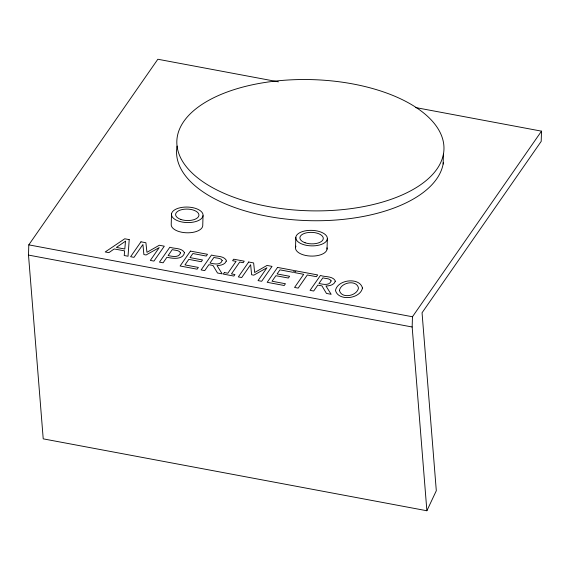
<?xml version="1.0" encoding="UTF-8"?>
<svg xmlns="http://www.w3.org/2000/svg" width="570" height="570" viewBox="0 0 570 570"><rect width="100%" height="100%" fill="white"/><g stroke="black" fill="none" stroke-linecap="round" stroke-linejoin="round"><path stroke-width="0.85" d="M415.651 107.566L541.5 131.15L541.201 141.374L422.049 312.773L436.307 490.734L426.88 510.756L43.22 438.85L28.5 255.082L28.799 244.858L157.84 59.244L278.445 81.845M171.52 213.978L171.221 224.202A15.789 7.752 1.7 0 0 185.991 232.76A15.789 7.752 1.7 0 0 202.735 225.877L203.034 215.645A15.789 7.752 1.7 0 0 180.255 207.708A15.789 7.752 1.7 0 0 178.545 221.082A15.789 7.752 1.7 0 0 203.034 215.645M295.531 247.501L295.83 237.277M327.038 249.168L327.337 238.944A15.789 7.752 1.7 0 0 304.558 231.007A15.789 7.752 1.7 0 0 302.848 244.38A15.789 7.752 1.7 0 0 327.337 238.944M426.88 510.756L412.16 326.995L412.459 316.763L541.5 131.15M443.132 164.053L443.417 154.185A133.622 65.6 1.7 0 0 254.569 84.332A133.622 65.6 1.7 0 0 233.244 197.035A133.622 65.6 1.7 0 0 443.417 154.185M28.799 244.858L412.459 316.763M28.5 255.082L412.16 326.995M326.973 247.815A15.789 7.752 1.7 0 1 310.294 256.051A15.789 7.752 1.7 0 1 295.937 246.169M443.403 162.364A133.622 65.6 1.7 0 1 299.535 220.234A133.622 65.6 1.7 0 1 177.113 146.055M339.464 290.372C341.245 299.036 357.019 296.208 358.48 288.049C356.727 279.407 340.96 282.243 339.464 290.372M184.502 252.667C182.963 260.077 172.453 258.524 166.946 257.255L163.084 262.806L159.465 262.129L169.824 247.23C174.399 248.905 181.745 247.665 184.502 252.667M129.212 239.621L128.036 256.236L124.21 255.517L124.638 250.893L114.228 248.94L108.87 252.645L105.215 251.954L124.745 238.78L129.212 239.621M125.486 241.203L124.809 249.012L116.415 247.444L125.486 241.203M180.533 252.852C179.087 258.089 172.033 256.358 168.121 255.56L172.261 249.61C174.912 250.479 179.115 249.966 180.533 252.852M222.2 260.476C220.69 265.599 213.807 263.853 210.009 263.041L213.914 257.419C216.5 258.345 220.725 257.676 222.2 260.476M331.149 280.896C329.638 286.019 322.755 284.273 318.958 283.461L322.862 277.832C325.449 278.766 329.674 278.096 331.149 280.896M362.456 288.014C360.354 299.043 338.245 301.487 335.488 290.415C337.639 279.407 359.642 276.977 362.456 288.014M226.247 261.16C224.808 264.765 220.44 265.463 217.02 265.584L222.207 273.885L217.505 273.002L212.995 265.463L208.862 264.687L204.744 270.608L201.124 269.931L211.477 255.039C216.094 256.771 223.248 255.388 226.24 260.155L226.247 261.16M335.196 281.58C333.756 285.185 329.389 285.884 325.969 286.005L331.156 294.305L326.453 293.422L321.943 285.884L317.811 285.107L313.692 291.028L310.073 290.351L320.426 275.46C325.043 277.191 332.196 275.809 335.189 280.575L335.196 281.58M140.968 241.822L130.608 256.714L133.993 257.348L142.92 244.516L143.889 254.569L146.084 254.982L159.244 247.58L150.323 260.412L153.943 261.089L164.303 246.197L159.272 245.25L146.939 252.318L145.906 242.749L140.968 241.822M190.465 251.099L180.113 265.998L197.135 269.183L198.36 267.423L184.958 264.915L188.805 259.379L201.288 261.723L202.514 259.963L190.024 257.619L192.867 253.536L206.269 256.051L207.494 254.291L190.465 251.099M224.359 272.567L223.305 274.092L233.871 276.072L234.933 274.548L231.456 273.899L239.699 262.043L243.169 262.699L244.231 261.174L233.657 259.193L232.603 260.718L236.073 261.366L227.836 273.222L224.359 272.567M248.691 262.015L238.331 276.906L241.716 277.54L250.636 264.708L251.605 274.761L253.8 275.168L266.967 267.765L258.046 280.604L261.666 281.281L272.025 266.382L266.995 265.442L254.662 272.503L253.629 262.934L248.691 262.015M277.547 267.423L267.188 282.314L284.216 285.506L285.435 283.746L272.033 281.231L275.88 275.702L288.37 278.039L289.596 276.279L277.106 273.942L279.941 269.859L293.343 272.367L294.569 270.608L277.547 267.423M295.773 270.836L294.555 272.595L303.696 274.312L294.562 287.444L298.181 288.121L307.315 274.989L316.457 276.699L317.682 274.94L295.773 270.836M305.107 242.756A11.706 5.75 1.7 0 0 323.261 238.73A11.706 5.75 1.7 0 0 306.375 232.845A11.706 5.75 1.7 0 0 305.107 242.756M180.825 219.443A11.664 5.728 1.7 0 0 198.916 215.432A11.664 5.728 1.7 0 0 182.087 209.568A11.664 5.728 1.7 0 0 180.825 219.443"/></g></svg>
